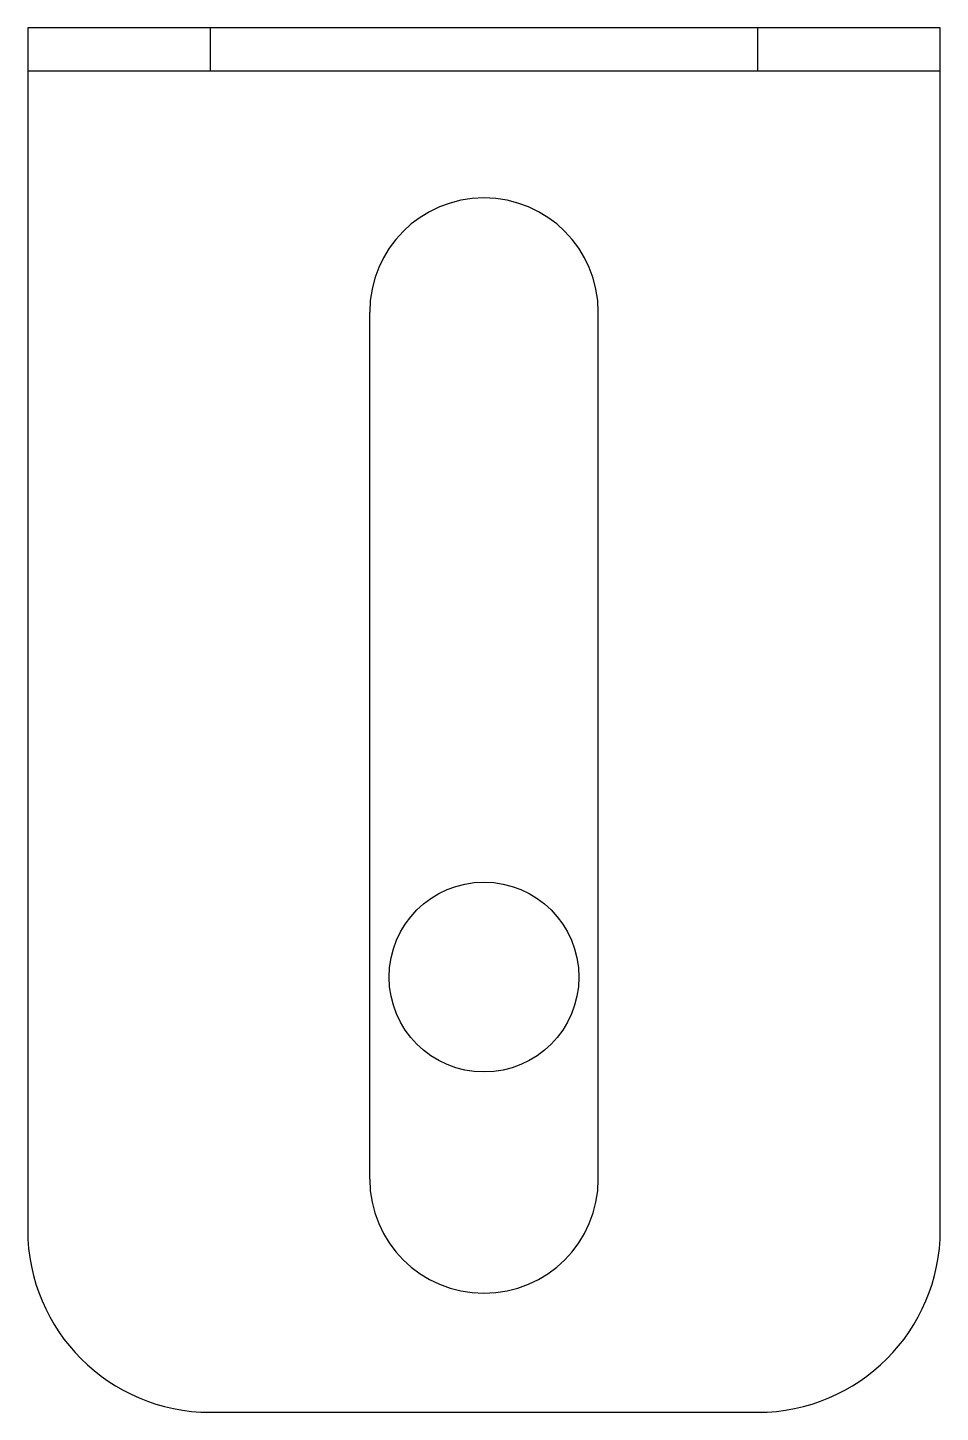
# Model space of a CAD drawing. Header units: inches. Extents: x -0.62 to 0.63, y -0.6 to 1.3.
import ezdxf

# ---------------------------------------------------------------- set-up
doc = ezdxf.new("R2010")
doc.units = ezdxf.units.IN
doc.header["$LTSCALE"] = 0.5
doc.header["$MEASUREMENT"] = 0
doc.layers.add('Mounting', color=4, linetype='CONTINUOUS')

msp = doc.modelspace()

# ---------------------------------------------------------------- linework, layer by layer
at = {"layer": 'Mounting', "color": 0, "lineweight": 25, "transparency": 16777216}
for p, q in [((0.625, 1.3007), (-0.625, 1.3007)), ((-0.625, 1.3007), (-0.625, -0.3463)), ((-0.375, 1.3007), (-0.375, 1.2409)), ((0.375, 1.2409), (0.375, 1.3007)), ((0.625, -0.3463), (0.625, 1.3007)), ((0.625, 1.2409), (-0.625, 1.2409)), ((-0.1565, -0.2767), (-0.1565, 0.911)), ((0.1565, -0.2767), (0.1565, 0.911)), ((-0.375, -0.5963), (0.375, -0.5963))]:
    msp.add_line(p, q, dxfattribs=at)
msp.add_circle((0, 0), 0.13, dxfattribs=at)
for centre, radius, start, end in [((0, 0.911), 0.1565, 0, 180), ((0, -0.2767), 0.1565, 180, 0), ((-0.375, -0.3463), 0.25, 180, 270), ((0.375, -0.3463), 0.25, 270, 0)]:
    msp.add_arc(centre, radius, start, end, dxfattribs=at)

doc.saveas('drawing.dxf')
